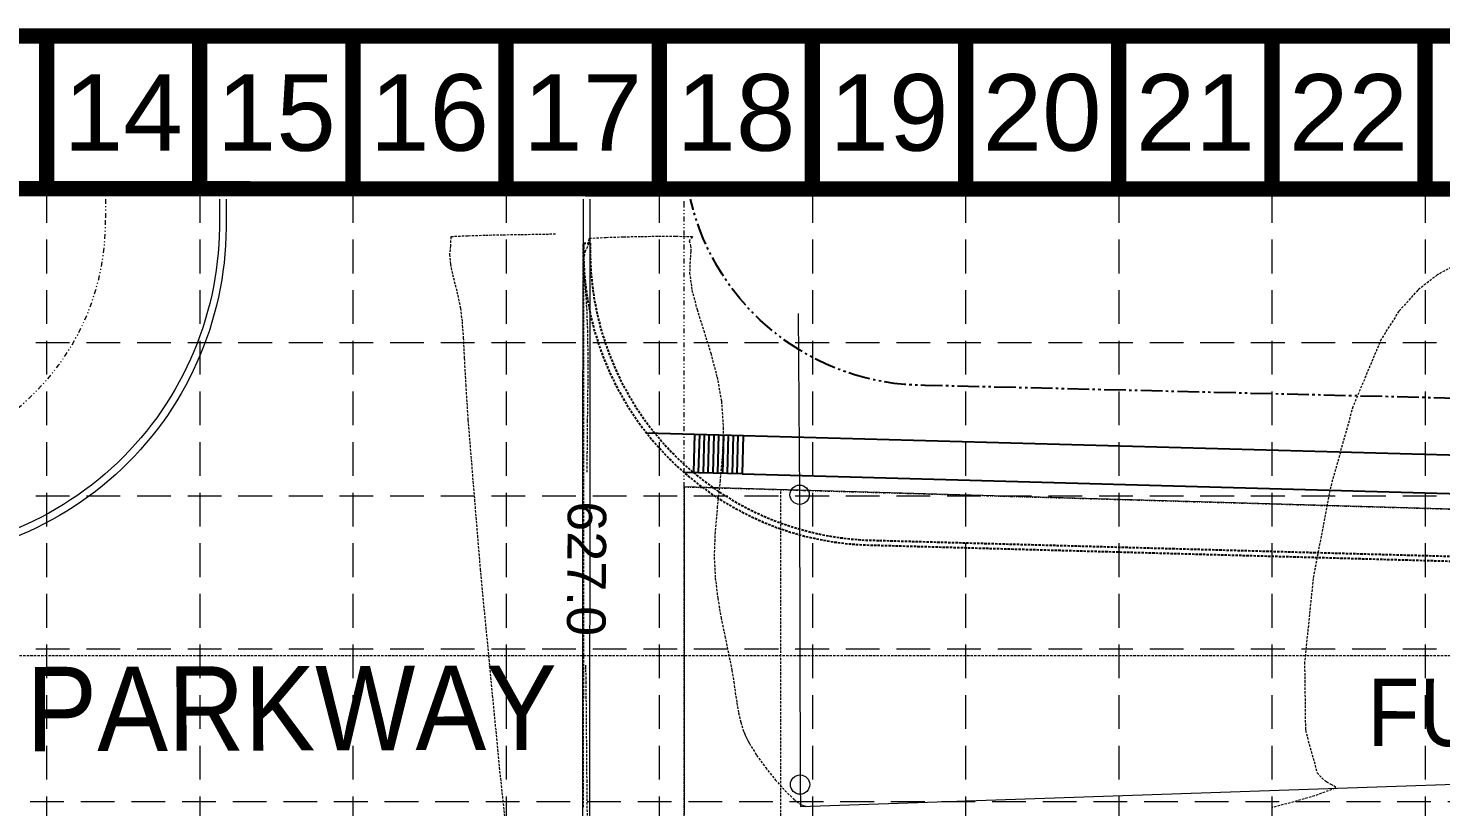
# Model space of a CAD drawing. Extents: x 299711 to 300729, y 199411 to 200048.
# Drawn here: x 299932 to 300078.5, y 199966.8 to 200047.6 of the extents above; entities that cross this region are included whole.
import ezdxf
from ezdxf.enums import TextEntityAlignment as Align

# ---------------------------------------------------------------- set-up
doc = ezdxf.new("R2010")
doc.units = 0
doc.header["$MEASUREMENT"] = 0
for name, pattern in [('DIVIDE', [1.25, 0.5, -0.25, 0, -0.25, 0, -0.25]), ('DIVIDE2', [0.625, 0.25, -0.125, 0, -0.125, 0, -0.125]), ('HIDDEN', [0.375, 0.25, -0.125]), ('PHANTOM', [3.8, 2.25, -0.35, 0.25, -0.35, 0.25, -0.35])]:
    doc.linetypes.add(name, pattern=pattern)
for name, color, linetype in [('11-CURB LINE', 8, 'Continuous'), ('13-GUTTER LINE', 8, 'Continuous'), ('BASE', 7, 'Continuous'), ('BASE-27', 252, 'Continuous'), ('BASE-30', 252, 'Continuous'), ('BASE-32', 252, 'Continuous'), ('BOUND-13', 7, 'Continuous'), ('BOUND-17', 7, 'Continuous'), ('BOUND-30', 7, 'Continuous'), ('CONT-1', 252, 'Continuous'), ('CONT-2', 252, 'Continuous'), ('GRID', 254, 'HIDDEN'), ('PRO-AREA', 2, 'Continuous'), ('PRO-PAVEMENT', 1, 'Continuous'), ('PRO-ROW', 1, 'PHANTOM'), ('PRO-SW-STREET', 6, 'Continuous'), ('STREET-NAME', 1, 'Continuous')]:
    doc.layers.add(name, color=color, linetype=linetype)
doc.styles.get("Standard").update_dxf_attribs({"font": 'ARIAL.TTF'})
doc.styles.add('SWISS', font='SWISS', dxfattribs={"width": 0.9})

msp = doc.modelspace()

# ---------------------------------------------------------------- linework, layer by layer
at = {"layer": '11-CURB LINE', "linetype": 'Continuous', "lineweight": 0}
for points in [[(299951.82, 200029.87), (299951.82, 200027.81)], [(299990.27, 200025.78), (299990.27, 200029.87)], [(299990.23, 199561.37), (299990.4, 199673.46), (299990.25, 199766.43), (299990.18, 199865.42), (299990.27, 200025.78)]]:
    msp.add_lwpolyline(points, dxfattribs=at)
at = {"layer": '13-GUTTER LINE', "linetype": 'Continuous', "lineweight": 0}
for points in [[(299952.51, 200029.87), (299952.51, 200027.8)], [(299989.57, 200025.9), (299989.57, 200029.87)], [(299989.58, 199561.4), (299989.77, 199673.52), (299989.51, 199766.32), (299989.5, 199865.27), (299989.51, 200007.57), (299989.57, 200025.9)]]:
    msp.add_lwpolyline(points, dxfattribs=at)
at = {"layer": 'BASE', "const_width": 1.59}
for points in [[(299711.55, 199411.54), (300727.95, 199411.54), (300727.95, 200046.79), (299711.55, 200046.79)], [(299727.4, 199427.42), (300712.12, 199427.39), (300712.1, 200030.92), (299727.6, 200030.93)]]:
    msp.add_lwpolyline(points, close=True, dxfattribs=at)
for points in [[(299933.89, 200030.91), (299933.89, 200046.79)], [(299949.77, 200030.91), (299949.77, 200046.79)], [(299965.65, 200030.91), (299965.65, 200046.79)], [(299981.54, 200030.91), (299981.54, 200046.79)], [(299997.42, 200030.91), (299997.42, 200046.79)], [(300013.3, 200030.91), (300013.3, 200046.79)], [(300029.18, 200030.91), (300029.18, 200046.79)], [(300045.06, 200030.91), (300045.06, 200046.79)], [(300060.94, 200030.91), (300060.94, 200046.79)], [(300076.82, 200030.91), (300076.82, 200046.79)]]:
    msp.add_lwpolyline(points, dxfattribs=at)
at = {"layer": 'BASE-27', "linetype": 'Continuous', "lineweight": 0}
msp.add_lwpolyline([(300011.82, 200017.98), (300011.97, 199999.2), (300012.02, 199969.14), (300012.08, 199966.87), (300104.25, 199970.02), (300161.87, 199972.17), (300219.92, 199974.04), (300287.35, 199976.96), (300355.06, 199979.61), (300432.69, 199982.91), (300490.43, 200029.87)], dxfattribs=at)
for centre in [(300011.97, 199999.2), (300012.02, 199969.14)]:
    msp.add_circle(centre, 1, dxfattribs=at)
at = {"layer": 'BASE-30', "linetype": 'Continuous', "lineweight": 0, "extrusion": (0, 0, -1)}
msp.add_ellipse((299917.55, 200027.28), major_axis=(33.21, -8.44), ratio=0.999978, start_param=6.018763, end_param=7.665217, dxfattribs=at)
at = {"layer": 'BASE-32', "linetype": 'Continuous', "lineweight": 0, "extrusion": (0, 0, -1)}
msp.add_ellipse((299917.7, 200027.11), major_axis=(-34.3, -5.92), ratio=0.99998, start_param=3.292746, end_param=4.950413, dxfattribs=at)
at = {"layer": 'BOUND-13', "color": 7, "linetype": 'DIVIDE2', "lineweight": 0}
msp.add_lwpolyline([(300000.07, 199553.41), (300000.01, 200000.01), (300516.85, 199985.03), (300516.85, 199553.49), (300000.07, 199553.41)], dxfattribs=at)
at = {"layer": 'BOUND-17', "color": 7, "linetype": 'HIDDEN', "lineweight": 0}
for points in [[(300010.07, 199553.41), (300010.01, 199999.72)], [(300612.41, 199998.52), (300505.72, 199998.52), (300434.95, 199982.51), (299854.88, 199982.5)]]:
    msp.add_lwpolyline(points, dxfattribs=at)
at = {"layer": 'BOUND-30', "color": 7, "linetype": 'DIVIDE', "lineweight": 0}
for p, q in [((299940, 200029.87), (299940, 200027.71)), ((300000, 200029.15), (300000, 200029.87)), ((300000, 200000), (300000, 200029.15))]:
    msp.add_line(p, q, dxfattribs=at)
msp.add_arc((299915, 200027.46), 25, 269.6477, 0.5767, dxfattribs=at)
at = {"layer": 'CONT-2', "color": 43, "linetype": 'HIDDEN', "lineweight": 0}
for points in [[(299986.67, 200026.22), (299984.83, 200026.19), (299982.99, 200026.16), (299981.17, 200026.13), (299979.36, 200026.09), (299977.57, 200026.03), (299975.8, 200025.95), (299975.77, 200025), (299975.67, 200024.12), (299975.77, 200023.12), (299975.98, 200022.05), (299976.26, 200020.96), (299976.53, 200019.9), (299976.8, 200018.55), (299976.97, 200017.15), (299977.09, 200015.48), (299977.2, 200013.36), (299977.35, 200010.59), (299977.58, 200006.95), (299978.85, 199991.46), (299980.83, 199970.91), (299983.2, 199948.89)], [(299989.94, 200001.53), (299989.94, 200001.95), (299989.96, 200003.48), (299989.97, 200005.11), (299989.99, 200006.85), (299990.02, 200009.08), (299990.04, 200011.39), (299990.04, 200013.74), (299990.01, 200016.05), (299989.93, 200018.26), (299989.8, 200020.3), (299989.69, 200021.48), (299989.6, 200022.56), (299989.6, 200023.54), (299989.74, 200024.4), (299990.09, 200025.14), (299990.16, 200025.8), (299991.92, 200025.89), (299993.72, 200025.95), (299995.53, 200025.99), (299997.35, 200026.01), (299999.13, 200026.01), (300000.87, 200025.98), (300000.52, 200025.55), (300000.67, 200025.04), (300000.69, 200024.45), (300000.64, 200023.78), (300000.58, 200023.03), (300000.57, 200022.21), (300000.81, 200020.43), (300001.34, 200018.42), (300002.03, 200016.22), (300002.76, 200013.87), (300003.41, 200011.41), (300003.87, 200008.89), (300004.05, 200006.16), (300003.97, 200003.42), (300003.73, 200000.69), (300003.44, 199997.99), (300003.2, 199995.33), (300003.11, 199992.73), (300003.23, 199990.56), (300003.48, 199988.46), (300003.83, 199986.44), (300004.23, 199984.52), (300004.61, 199982.7), (300004.95, 199981), (300005.14, 199979.8), (300005.3, 199978.67), (300005.46, 199977.6), (300005.64, 199976.58), (300005.86, 199975.61), (300006.17, 199974.67), (300006.25, 199974.46), (300006.34, 199974.26), (300006.43, 199974.05), (300006.53, 199973.84), (300006.64, 199973.63), (300006.76, 199973.41), (300007.51, 199972.19), (300008.44, 199970.9), (300009.45, 199969.64), (300010.45, 199968.52), (300011.36, 199967.63), (300012.07, 199967.08), (300012.17, 199967.05), (300012.44, 199966.95), (300012.63, 199966.89), (300012.64, 199966.89), (300012.65, 199966.88), (300012.64, 199966.88), (300012.62, 199966.87), (300012.59, 199966.85), (300012.55, 199966.84)], [(300080.18, 200023.14), (300078.09, 200022), (300076.06, 200020.41), (300074.11, 200018.23), (300072.27, 200015.32), (300069.34, 200008.32), (300066.95, 199999.68), (300065.22, 199990.5), (300064.33, 199981.83), (300064.42, 199974.77), (300065.63, 199970.37), (300066.11, 199969.82), (300066.6, 199969.44), (300067.04, 199969.19), (300067.38, 199969.03), (300067.55, 199968.9), (300067.49, 199968.76), (300065.37, 199967.96), (300060.91, 199966.72)], [(299990.06, 199956.56), (299989.93, 199969.42), (299989.84, 199979.7), (299989.84, 199979.67), (299989.83, 199980.1), (299989.83, 199980.49), (299989.82, 199980.83), (299989.82, 199981.14), (299989.81, 199981.43), (299989.81, 199981.53)]]:
    msp.add_lwpolyline(points, dxfattribs=at)
at = {"layer": 'GRID', "color": 252, "linetype": 'HIDDEN', "lineweight": 0, "ltscale": 14}
for p, q in [((299933.89, 200030.91), (299933.89, 199474.99)), ((299949.77, 200030.91), (299949.77, 199474.99)), ((299965.65, 200030.91), (299965.65, 199474.99)), ((299981.54, 200030.91), (299981.54, 199474.99)), ((299997.42, 200030.91), (299997.42, 199474.99)), ((300013.3, 200030.91), (300013.3, 199474.99)), ((300029.18, 200030.91), (300029.18, 199474.99)), ((300045.06, 200030.91), (300045.06, 199474.99)), ((300060.94, 200030.91), (300060.94, 199474.99)), ((300076.82, 200030.91), (300076.82, 199474.99)), ((299728.02, 200014.98), (300712.66, 200014.98)), ((299728.02, 199999.09), (300712.66, 199999.09)), ((299728.02, 199983.21), (300712.66, 199983.21)), ((299727.44, 199967.38), (300712.07, 199967.38))]:
    msp.add_line(p, q, dxfattribs=at)
at = {"layer": 'PRO-AREA', "color": 7, "linetype": 'Continuous', "lineweight": 0, "flags": 128}
msp.add_lwpolyline([(300000.07, 199553.41), (300258.46, 199553.45), (300258.43, 199992.52), (300000.01, 200000.01), (299999.98, 199931.98), (300000.07, 199553.41)], dxfattribs=at)
at = {"layer": 'PRO-PAVEMENT', "color": 7, "linetype": 'HIDDEN'}
for p, q in [((299989.54, 199966.8), (299989.57, 200025.3)), ((299989.57, 200025.3), (299990.27, 200025.3)), ((300020.05, 199993.96), (300256.56, 199987.41)), ((300020.25, 199994.46), (300256.56, 199987.91))]:
    msp.add_line(p, q, dxfattribs=at)
for centre, radius, end in [((300020.07, 200024.47), 30.51, 269.9546), ((300020.27, 200024.47), 30.01, 269.9674)]:
    msp.add_arc(centre, radius, 178.4132, end, dxfattribs=at)
at = {"layer": 'PRO-ROW', "color": 7, "flags": 128}
msp.add_lwpolyline([(300516.85, 199998.52), (300025, 200010.54), (300025, 200010.54, -0.348707), (300000.65, 200029.87, -0.348707)], format="xyb", dxfattribs=at)
at = {"layer": 'PRO-SW-STREET', "color": 7, "linetype": 'Continuous'}
for p, q in [((300001, 200001.5), (300001.12, 200005.49)), ((300001.5, 200001.48), (300001.61, 200005.48)), ((300002, 200001.47), (300002.11, 200005.47)), ((300002.5, 200001.45), (300002.61, 200005.45)), ((300003, 200001.44), (300003.11, 200005.44)), ((300003.5, 200001.43), (300003.61, 200005.42)), ((300004, 200001.41), (300004.11, 200005.41)), ((300004.5, 200001.4), (300004.61, 200005.4)), ((300005, 200001.38), (300005.11, 200005.38)), ((300005.5, 200001.37), (300005.61, 200005.37))]:
    msp.add_line(p, q, dxfattribs=at)
at = {"layer": 'PRO-SW-STREET', "color": 7}
for p, q in [((300006.11, 200005.36), (300256.56, 199998.42, 0)), ((300006, 200001.36), (300256.56, 199994.42, 0))]:
    msp.add_line(p, q, dxfattribs=at)
at = {"layer": 'PRO-SW-STREET', "color": 7, "flags": 128}
msp.add_lwpolyline([(299996.07, 200005.63), (300006.11, 200005.36), (300006, 200001.36), (299999.97, 200001.52)], dxfattribs=at)

# ---------------------------------------------------------------- texts
at = {"layer": 'BASE'}
for s, p in [('14', (299941.83, 200038.85)), ('15', (299957.71, 200038.85)), ('16', (299973.59, 200038.85)), ('17', (299989.48, 200038.85)), ('18', (300005.36, 200038.85)), ('19', (300021.24, 200038.85)), ('20', (300037.12, 200038.85)), ('21', (300053, 200038.85)), ('22', (300068.88, 200038.85))]:
    msp.add_text(s, height=7.941, dxfattribs=at).set_placement(p, align=Align.MIDDLE_CENTER)
at = {"layer": 'CONT-1', "color": 25, "linetype": 'Continuous', "lineweight": 0}
msp.add_text('627.0', height=4, rotation=269.6299, dxfattribs=at).set_placement((299989.89, 199991.53), align=Align.MIDDLE)
at = {"layer": 'STREET-NAME', "color": 7, "linetype": 'Continuous', "lineweight": 0, "style": 'SWISS', "width": 0.9}
for s, height, rotation, p in [('NORTHEAST PARKWAY', 8.75, 0.1599, (299923.85, 199976.95)), ('FUTURE NORTHEAST PARKWAY', 7, 359.8856, (300140.28, 199976.5))]:
    msp.add_text(s, height=height, rotation=rotation, dxfattribs=at).set_placement(p, align=Align.MIDDLE)

doc.saveas('drawing.dxf')
